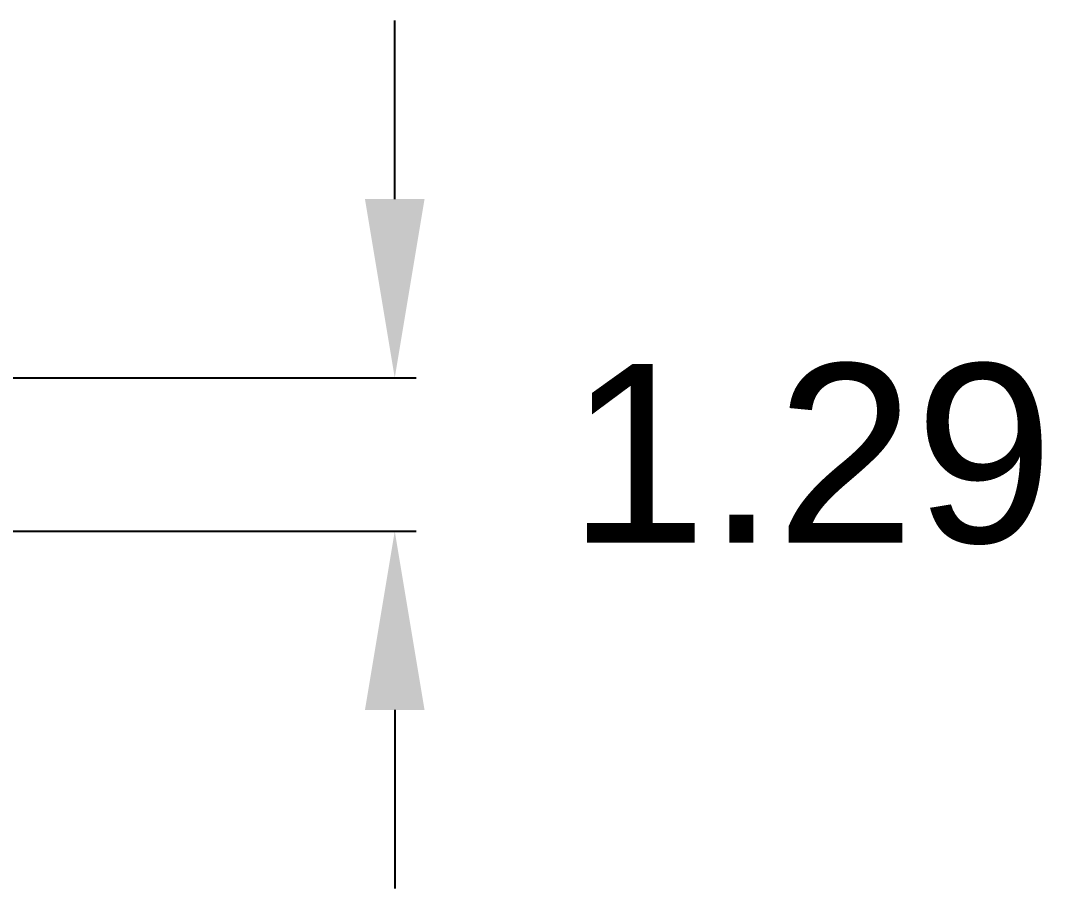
# Model space of a CAD drawing. Extents: x 138.1 to 180, y 20.3 to 82.2.
# Drawn here: x 171.35 to 179.98, y 22.28 to 29.57 of the extents above; entities that cross this region are included whole.
import ezdxf

# ---------------------------------------------------------------- set-up
doc = ezdxf.new("R2010")
doc.units = 0
doc.header["$MEASUREMENT"] = 0
doc.layers.get('0').update_dxf_attribs({"linetype": 'CONTINUOUS'})
doc.layers.get('Defpoints').update_dxf_attribs({"linetype": 'CONTINUOUS'})
doc.styles.get("Standard").update_dxf_attribs({"font": 'arial.ttf'})
doc.dimstyles.get("Standard").update_dxf_attribs({"dimtxt": 1.5, "dimasz": 1.5, "dimexe": 0.18, "dimexo": 0, "dimgap": 0.5, "dimtad": 0, "dimtih": 1, "dimtoh": 1, "dimzin": 0, "dimdsep": 46, "dimtxsty": 'Standard', "dimcen": 0.09, "dimadec": 0, "dimazin": 0, "dimtfac": 1, "dimtofl": 0, "dimtmove": 2, "dimatfit": 3, "dimfxl": 1, "dimtolj": 1, "dimtzin": 0, "dimarcsym": 0})

# ---------------------------------------------------------------- blocks, each defined once
blk = doc.blocks.new('*D115')
at = {"color": 0, "linetype": 'Continuous', "lineweight": -2}
for p, q in [((174.496, 28.0733), (174.496, 29.5733)), ((169.8463, 26.5733), (174.676, 26.5733)), ((170.0846, 25.2833), (174.676, 25.2833)), ((174.496, 23.7833), (174.496, 22.2833))]:
    blk.add_line(p, q, dxfattribs=at)
at = {"color": 0, "linetype": 'Continuous'}
for points in [[(174.246, 28.0733), (174.746, 28.0733), (174.496, 26.5733)], [(174.246, 23.7833), (174.746, 23.7833), (174.496, 25.2833)]]:
    blk.add_solid(points, dxfattribs=at)
at = {"layer": 'Defpoints', "color": 0, "linetype": 'Continuous'}
for p in [(169.8463, 26.5733), (170.0846, 25.2833), (174.496, 25.2833)]:
    blk.add_point(p, dxfattribs=at)
at = {"color": 0, "linetype": 'Continuous', "insert": (177.9894, 25.9283), "char_height": 1.5, "attachment_point": 5}
blk.add_mtext('\\A1;1.29', dxfattribs=at)

msp = doc.modelspace()

# ---------------------------------------------------------------- dimensions: what is measured, and where the dimension line sits
at = {"linetype": 'Continuous'}
dim = msp.add_linear_dim(base=(174.496, 25.2833), p1=(169.8463, 26.5733), p2=(170.0846, 25.2833), angle=90, dimstyle='Standard', dxfattribs=at)
dim.commit()
dim.dimension.update_dxf_attribs({"geometry": '*D115', "text_midpoint": (177.9894, 25.9283)})

doc.saveas('drawing.dxf')
